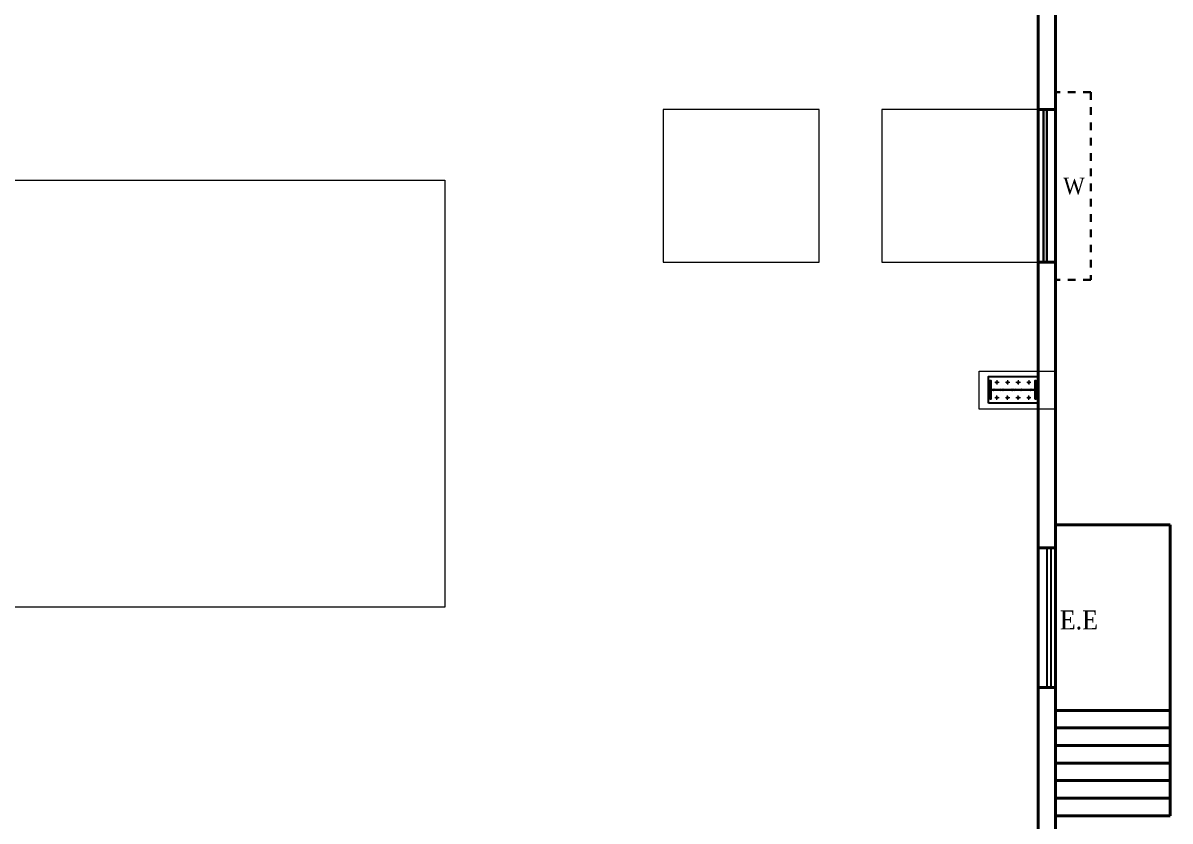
# Model space of a CAD drawing. Header units: metres. Extents: x 98347 to 98865, y -7394 to -7177.
# Drawn here: x 98554.58 to 98569.62, y -7349.18 to -7338.72 of the extents above; entities that cross this region are included whole.
import ezdxf

# ---------------------------------------------------------------- set-up
doc = ezdxf.new("R2010")
doc.units = ezdxf.units.M
doc.header["$LTSCALE"] = 0.5
doc.header["$MEASUREMENT"] = 0
doc.linetypes.add('HIDDEN', pattern=[0.375, 0.25, -0.125])
doc.layers.get('0').update_dxf_attribs({"color": 30, "lineweight": 40})
for name, color, linetype in [('BLK_1_COVERED_AREA', 140, 'Continuous'), ('BLK_1_FLR_0_BLT_UP_AREA', 1, 'Continuous'), ('BLK_1_FLR_0_CARPET_AREA', 45, 'Continuous'), ('BLK_1_FLR_0_REGULAR_ROOM_1', 4, 'Continuous'), ('CEN', 3, 'Continuous'), ('PDF2_Geometry', 7, 'Continuous')]:
    doc.layers.add(name, color=color, linetype=linetype)
for name, color, linetype, lineweight in [('BLK_1_FLR_0_ROOM_1_LIGHT_VENTILATION_1', 4, 'Continuous', 15), ('STAIR', 120, 'HIDDEN', 30), ('TEXT', 11, 'Continuous', 30), ('WINDOW', 3, 'Continuous', 30), ('WORKSHOP_AREA', 5, 'Continuous', 25)]:
    doc.layers.add(name, color=color, linetype=linetype, lineweight=lineweight)
doc.styles.add('15', font='times.ttf', dxfattribs={"width": 0.9, "height": 1.5})

msp = doc.modelspace()

# ---------------------------------------------------------------- linework, layer by layer
for p, q in [((98568.119, -7319.012), (98568.119, -7374.012)), ((98567.889, -7339.854), (98568.119, -7339.854)), ((98567.889, -7341.854), (98568.119, -7341.854)), ((98568.119, -7345.597), (98567.889, -7345.597)), ((98568.119, -7347.427), (98567.889, -7347.427))]:
    msp.add_line(p, q)
at = {"color": 2}
for p, q in [((98568.119, -7345.297), (98569.619, -7345.297)), ((98569.619, -7349.107), (98569.619, -7345.297)), ((98568.119, -7347.727), (98569.619, -7347.727)), ((98568.119, -7347.957), (98569.619, -7347.957)), ((98568.119, -7348.187), (98569.619, -7348.187)), ((98568.119, -7348.417), (98569.619, -7348.417)), ((98568.119, -7348.647), (98569.619, -7348.647)), ((98568.119, -7348.877), (98569.619, -7348.877)), ((98568.119, -7349.107), (98569.619, -7349.107))]:
    msp.add_line(p, q, dxfattribs=at)
msp.add_lwpolyline([(98554.869, -7319.242), (98567.889, -7319.242), (98567.889, -7373.782), (98554.869, -7373.782)])
at = {"layer": 'BLK_1_COVERED_AREA', "color": 140}
msp.add_lwpolyline([(98533.119, -7319.012), (98568.119, -7319.012), (98568.119, -7374.012), (98533.119, -7374.012)], close=True, dxfattribs=at)
at = {"layer": 'BLK_1_FLR_0_BLT_UP_AREA', "color": 45, "lineweight": 30}
msp.add_lwpolyline([(98533.119, -7319.012), (98568.119, -7319.012), (98568.119, -7374.012), (98533.119, -7374.012)], close=True, dxfattribs=at)
at = {"layer": 'BLK_1_FLR_0_CARPET_AREA', "color": 45, "lineweight": 0}
msp.add_lwpolyline([(98533.349, -7373.782), (98567.889, -7373.782), (98567.889, -7319.242), (98533.349, -7319.242)], close=True, dxfattribs=at)
at = {"layer": 'BLK_1_FLR_0_REGULAR_ROOM_1', "color": 4, "lineweight": 0}
msp.add_lwpolyline([(98533.349, -7373.782), (98567.889, -7373.782), (98567.889, -7319.242), (98533.349, -7319.242)], close=True, dxfattribs=at)
at = {"layer": 'BLK_1_FLR_0_ROOM_1_LIGHT_VENTILATION_1'}
for points in [[(98565.019, -7339.854), (98562.973, -7339.854), (98562.973, -7341.854), (98565.019, -7341.854)], [(98567.889, -7339.854), (98565.843, -7339.854), (98565.843, -7341.854), (98567.889, -7341.854)], [(98541.503, -7340.778), (98560.112, -7340.778), (98560.112, -7346.372), (98541.503, -7346.372)]]:
    msp.add_lwpolyline(points, close=True, dxfattribs=at)
at = {"layer": 'CEN'}
for p, q in [((98567.889, -7345.597), (98567.889, -7347.427)), ((98568.004, -7345.597), (98568.004, -7347.427)), ((98568.056, -7345.597), (98568.056, -7347.427)), ((98568.119, -7345.597), (98568.119, -7347.427))]:
    msp.add_line(p, q, dxfattribs=at)
at = {"layer": 'PDF2_Geometry', "lineweight": 20}
msp.add_lwpolyline([(98567.118, -7343.778), (98567.118, -7343.28), (98568.119, -7343.28), (98568.119, -7343.778)], close=True, dxfattribs=at)
at = {"layer": 'PDF2_Geometry', "lineweight": 25}
for points in [[(98567.241, -7343.701), (98567.241, -7343.352), (98567.88, -7343.352), (98567.88, -7343.701)], [(98567.258, -7343.65), (98567.258, -7343.403), (98567.271, -7343.403), (98567.271, -7343.65)], [(98567.85, -7343.65), (98567.85, -7343.403), (98567.858, -7343.403), (98567.858, -7343.65)], [(98567.271, -7343.531), (98567.271, -7343.523), (98567.85, -7343.523), (98567.85, -7343.531)]]:
    msp.add_lwpolyline(points, close=True, dxfattribs=at)
at = {"layer": 'PDF2_Geometry', "lineweight": 5}
for points in [[(98567.258, -7343.403), (98567.254, -7343.408)], [(98567.258, -7343.412), (98567.254, -7343.416)], [(98567.258, -7343.42), (98567.254, -7343.425)], [(98567.258, -7343.429), (98567.254, -7343.433)], [(98567.258, -7343.437), (98567.254, -7343.442)], [(98567.258, -7343.446), (98567.254, -7343.45)], [(98567.258, -7343.454), (98567.254, -7343.463)], [(98567.258, -7343.463), (98567.254, -7343.471)], [(98567.275, -7343.408), (98567.271, -7343.412)], [(98567.275, -7343.416), (98567.271, -7343.42)], [(98567.275, -7343.425), (98567.271, -7343.429)], [(98567.275, -7343.433), (98567.271, -7343.437)], [(98567.275, -7343.442), (98567.271, -7343.446)], [(98567.275, -7343.45), (98567.271, -7343.454)], [(98567.275, -7343.459), (98567.271, -7343.463)], [(98567.275, -7343.467), (98567.271, -7343.471)], [(98567.378, -7343.429), (98567.322, -7343.429)], [(98567.352, -7343.442), (98567.335, -7343.425)], [(98567.356, -7343.437), (98567.34, -7343.42)], [(98567.352, -7343.437), (98567.34, -7343.425)], [(98567.344, -7343.442), (98567.34, -7343.433)], [(98567.361, -7343.437), (98567.344, -7343.416), (98567.361, -7343.433)], [(98567.348, -7343.399), (98567.348, -7343.454)], [(98567.361, -7343.429), (98567.348, -7343.416)], [(98567.361, -7343.425), (98567.352, -7343.416)], [(98567.518, -7343.429), (98567.463, -7343.429)], [(98567.488, -7343.442), (98567.476, -7343.425), (98567.493, -7343.437)], [(98567.484, -7343.442), (98567.476, -7343.433)], [(98567.48, -7343.42), (98567.497, -7343.437), (98567.48, -7343.416)], [(98567.501, -7343.433), (98567.484, -7343.416)], [(98567.488, -7343.399), (98567.488, -7343.454)], [(98567.501, -7343.429), (98567.488, -7343.416)], [(98567.501, -7343.425), (98567.493, -7343.416)], [(98567.658, -7343.429), (98567.599, -7343.429)], [(98567.629, -7343.442), (98567.616, -7343.425), (98567.633, -7343.437)], [(98567.625, -7343.442), (98567.616, -7343.433)], [(98567.62, -7343.42), (98567.637, -7343.437), (98567.62, -7343.416)], [(98567.641, -7343.433), (98567.625, -7343.416)], [(98567.629, -7343.399), (98567.629, -7343.454)], [(98567.641, -7343.429), (98567.629, -7343.416)], [(98567.641, -7343.425), (98567.633, -7343.416)], [(98567.795, -7343.429), (98567.74, -7343.429)], [(98567.756, -7343.42), (98567.778, -7343.437), (98567.761, -7343.416)], [(98567.769, -7343.442), (98567.756, -7343.425), (98567.773, -7343.437)], [(98567.765, -7343.442), (98567.756, -7343.433)], [(98567.782, -7343.433), (98567.765, -7343.416), (98567.782, -7343.429)], [(98567.769, -7343.399), (98567.769, -7343.454)], [(98567.782, -7343.425), (98567.773, -7343.416)], [(98567.85, -7343.403), (98567.842, -7343.412)], [(98567.85, -7343.412), (98567.842, -7343.42)], [(98567.85, -7343.425), (98567.842, -7343.429)], [(98567.85, -7343.433), (98567.842, -7343.437)], [(98567.85, -7343.442), (98567.842, -7343.446)], [(98567.85, -7343.45), (98567.842, -7343.454)], [(98567.85, -7343.459), (98567.842, -7343.463)], [(98567.85, -7343.467), (98567.842, -7343.471)], [(98567.859, -7343.403), (98567.859, -7343.399)], [(98567.863, -7343.408), (98567.859, -7343.412)], [(98567.863, -7343.416), (98567.859, -7343.42)], [(98567.863, -7343.425), (98567.859, -7343.429)], [(98567.863, -7343.433), (98567.859, -7343.437)], [(98567.863, -7343.442), (98567.859, -7343.446)], [(98567.863, -7343.45), (98567.859, -7343.459)], [(98567.863, -7343.459), (98567.859, -7343.467)], [(98567.258, -7343.476), (98567.254, -7343.48)], [(98567.258, -7343.484), (98567.254, -7343.488)], [(98567.258, -7343.493), (98567.254, -7343.497)], [(98567.258, -7343.501), (98567.254, -7343.506)], [(98567.258, -7343.51), (98567.254, -7343.514)], [(98567.258, -7343.518), (98567.254, -7343.523)], [(98567.258, -7343.527), (98567.254, -7343.531)], [(98567.258, -7343.535), (98567.254, -7343.54)], [(98567.258, -7343.544), (98567.254, -7343.548)], [(98567.258, -7343.552), (98567.254, -7343.557)], [(98567.258, -7343.561), (98567.254, -7343.565)], [(98567.258, -7343.569), (98567.254, -7343.574)], [(98567.258, -7343.578), (98567.254, -7343.586)], [(98567.258, -7343.586), (98567.254, -7343.595)], [(98567.258, -7343.599), (98567.254, -7343.604)], [(98567.258, -7343.608), (98567.254, -7343.612)], [(98567.258, -7343.616), (98567.254, -7343.621)], [(98567.275, -7343.476), (98567.271, -7343.48)], [(98567.275, -7343.484), (98567.271, -7343.488)], [(98567.275, -7343.493), (98567.271, -7343.497)], [(98567.275, -7343.501), (98567.271, -7343.51)], [(98567.275, -7343.51), (98567.271, -7343.518)], [(98567.275, -7343.523), (98567.275, -7343.518), (98567.271, -7343.523)], [(98567.271, -7343.535), (98567.271, -7343.531), (98567.275, -7343.54), (98567.271, -7343.544)], [(98567.275, -7343.548), (98567.271, -7343.552)], [(98567.275, -7343.557), (98567.271, -7343.561)], [(98567.275, -7343.565), (98567.271, -7343.569)], [(98567.275, -7343.574), (98567.271, -7343.578)], [(98567.275, -7343.582), (98567.271, -7343.586)], [(98567.275, -7343.591), (98567.271, -7343.595)], [(98567.275, -7343.599), (98567.271, -7343.604)], [(98567.275, -7343.608), (98567.271, -7343.612)], [(98567.275, -7343.616), (98567.271, -7343.621)], [(98567.284, -7343.518), (98567.279, -7343.523)], [(98567.284, -7343.54), (98567.279, -7343.531)], [(98567.292, -7343.518), (98567.288, -7343.523)], [(98567.292, -7343.54), (98567.288, -7343.531)], [(98567.305, -7343.518), (98567.296, -7343.523)], [(98567.305, -7343.54), (98567.296, -7343.531)], [(98567.313, -7343.518), (98567.305, -7343.523)], [(98567.313, -7343.54), (98567.305, -7343.531)], [(98567.322, -7343.518), (98567.318, -7343.523)], [(98567.322, -7343.54), (98567.318, -7343.531)], [(98567.331, -7343.518), (98567.327, -7343.523)], [(98567.331, -7343.54), (98567.327, -7343.531)], [(98567.34, -7343.518), (98567.335, -7343.523)], [(98567.34, -7343.54), (98567.335, -7343.531)], [(98567.348, -7343.518), (98567.344, -7343.523)], [(98567.348, -7343.54), (98567.344, -7343.531)], [(98567.361, -7343.633), (98567.344, -7343.616), (98567.361, -7343.633)], [(98567.348, -7343.655), (98567.348, -7343.599)], [(98567.361, -7343.629), (98567.348, -7343.616)], [(98567.356, -7343.518), (98567.352, -7343.523)], [(98567.356, -7343.54), (98567.352, -7343.531)], [(98567.361, -7343.625), (98567.352, -7343.616)], [(98567.365, -7343.518), (98567.361, -7343.523)], [(98567.365, -7343.54), (98567.361, -7343.531)], [(98567.373, -7343.518), (98567.369, -7343.523)], [(98567.373, -7343.54), (98567.369, -7343.531)], [(98567.382, -7343.518), (98567.378, -7343.523)], [(98567.382, -7343.54), (98567.378, -7343.531)], [(98567.39, -7343.518), (98567.386, -7343.523)], [(98567.39, -7343.54), (98567.386, -7343.531)], [(98567.399, -7343.518), (98567.394, -7343.523)], [(98567.399, -7343.54), (98567.394, -7343.531)], [(98567.407, -7343.518), (98567.403, -7343.523)], [(98567.407, -7343.54), (98567.403, -7343.531)], [(98567.416, -7343.518), (98567.411, -7343.523)], [(98567.416, -7343.54), (98567.411, -7343.531)], [(98567.428, -7343.518), (98567.42, -7343.523)], [(98567.428, -7343.54), (98567.42, -7343.531)], [(98567.437, -7343.518), (98567.428, -7343.523)], [(98567.437, -7343.54), (98567.428, -7343.531)], [(98567.446, -7343.518), (98567.441, -7343.523)], [(98567.446, -7343.54), (98567.441, -7343.531)], [(98567.455, -7343.518), (98567.45, -7343.523)], [(98567.455, -7343.54), (98567.45, -7343.531)], [(98567.463, -7343.518), (98567.459, -7343.523)], [(98567.463, -7343.54), (98567.459, -7343.531)], [(98567.471, -7343.518), (98567.467, -7343.523)], [(98567.471, -7343.54), (98567.467, -7343.531)], [(98567.48, -7343.518), (98567.476, -7343.523)], [(98567.48, -7343.54), (98567.476, -7343.531)], [(98567.497, -7343.633), (98567.48, -7343.616)], [(98567.488, -7343.518), (98567.484, -7343.523)], [(98567.488, -7343.54), (98567.484, -7343.531)], [(98567.501, -7343.633), (98567.484, -7343.616)], [(98567.488, -7343.655), (98567.488, -7343.599)], [(98567.501, -7343.629), (98567.488, -7343.616)], [(98567.497, -7343.518), (98567.493, -7343.523)], [(98567.497, -7343.54), (98567.493, -7343.531)], [(98567.501, -7343.625), (98567.493, -7343.616)], [(98567.505, -7343.518), (98567.501, -7343.523)], [(98567.505, -7343.54), (98567.501, -7343.531)], [(98567.514, -7343.518), (98567.51, -7343.523)], [(98567.514, -7343.54), (98567.51, -7343.531)], [(98567.522, -7343.518), (98567.518, -7343.523)], [(98567.522, -7343.54), (98567.518, -7343.531)], [(98567.531, -7343.518), (98567.526, -7343.523)], [(98567.531, -7343.54), (98567.526, -7343.531)], [(98567.543, -7343.518), (98567.535, -7343.523)], [(98567.543, -7343.54), (98567.535, -7343.531)], [(98567.552, -7343.518), (98567.543, -7343.523)], [(98567.552, -7343.54), (98567.543, -7343.531)], [(98567.561, -7343.518), (98567.552, -7343.523)], [(98567.561, -7343.54), (98567.552, -7343.531)], [(98567.569, -7343.518), (98567.565, -7343.523)], [(98567.569, -7343.54), (98567.565, -7343.531)], [(98567.578, -7343.518), (98567.574, -7343.523)], [(98567.578, -7343.54), (98567.574, -7343.531)], [(98567.587, -7343.518), (98567.582, -7343.523)], [(98567.587, -7343.54), (98567.582, -7343.531)], [(98567.595, -7343.518), (98567.591, -7343.523)], [(98567.595, -7343.54), (98567.591, -7343.531)], [(98567.603, -7343.518), (98567.599, -7343.523)], [(98567.603, -7343.54), (98567.599, -7343.531)], [(98567.612, -7343.518), (98567.608, -7343.523)], [(98567.612, -7343.54), (98567.608, -7343.531)], [(98567.62, -7343.518), (98567.616, -7343.523)], [(98567.62, -7343.54), (98567.62, -7343.535), (98567.616, -7343.531)], [(98567.637, -7343.633), (98567.62, -7343.616)], [(98567.629, -7343.518), (98567.625, -7343.523)], [(98567.629, -7343.54), (98567.625, -7343.531)], [(98567.641, -7343.633), (98567.625, -7343.616)], [(98567.629, -7343.655), (98567.629, -7343.599)], [(98567.641, -7343.629), (98567.629, -7343.616)], [(98567.637, -7343.518), (98567.633, -7343.523)], [(98567.637, -7343.54), (98567.633, -7343.531)], [(98567.641, -7343.625), (98567.633, -7343.616)], [(98567.646, -7343.518), (98567.641, -7343.523)], [(98567.641, -7343.527), (98567.893, -7343.527)], [(98567.646, -7343.54), (98567.641, -7343.531)], [(98567.654, -7343.518), (98567.65, -7343.523)], [(98567.654, -7343.54), (98567.65, -7343.531)], [(98567.667, -7343.518), (98567.658, -7343.523)], [(98567.667, -7343.54), (98567.658, -7343.531)], [(98567.675, -7343.518), (98567.667, -7343.523)], [(98567.675, -7343.54), (98567.667, -7343.531)], [(98567.684, -7343.518), (98567.68, -7343.523)], [(98567.684, -7343.54), (98567.68, -7343.531)], [(98567.693, -7343.518), (98567.689, -7343.523)], [(98567.693, -7343.54), (98567.689, -7343.531)], [(98567.702, -7343.518), (98567.697, -7343.523)], [(98567.702, -7343.54), (98567.697, -7343.531)], [(98567.71, -7343.518), (98567.706, -7343.523)], [(98567.71, -7343.54), (98567.706, -7343.531)], [(98567.718, -7343.518), (98567.714, -7343.523)], [(98567.718, -7343.54), (98567.714, -7343.531)], [(98567.727, -7343.518), (98567.723, -7343.523)], [(98567.727, -7343.54), (98567.723, -7343.531)], [(98567.735, -7343.518), (98567.731, -7343.523)], [(98567.735, -7343.54), (98567.731, -7343.531)], [(98567.744, -7343.518), (98567.74, -7343.523)], [(98567.744, -7343.54), (98567.74, -7343.531)], [(98567.752, -7343.518), (98567.748, -7343.523)], [(98567.752, -7343.54), (98567.748, -7343.531)], [(98567.761, -7343.518), (98567.756, -7343.523)], [(98567.761, -7343.54), (98567.756, -7343.531)], [(98567.778, -7343.633), (98567.761, -7343.616)], [(98567.769, -7343.518), (98567.765, -7343.523)], [(98567.769, -7343.54), (98567.765, -7343.531)], [(98567.782, -7343.633), (98567.765, -7343.616), (98567.782, -7343.629)], [(98567.769, -7343.655), (98567.769, -7343.599)], [(98567.778, -7343.518), (98567.773, -7343.523)], [(98567.778, -7343.54), (98567.773, -7343.531)], [(98567.782, -7343.625), (98567.773, -7343.616)], [(98567.79, -7343.518), (98567.782, -7343.523)], [(98567.79, -7343.54), (98567.782, -7343.531)], [(98567.799, -7343.518), (98567.79, -7343.523)], [(98567.799, -7343.54), (98567.79, -7343.531)], [(98567.808, -7343.518), (98567.803, -7343.523)], [(98567.808, -7343.54), (98567.803, -7343.531)], [(98567.817, -7343.518), (98567.812, -7343.523)], [(98567.817, -7343.54), (98567.812, -7343.531)], [(98567.825, -7343.518), (98567.821, -7343.523)], [(98567.825, -7343.54), (98567.821, -7343.531)], [(98567.833, -7343.518), (98567.829, -7343.523)], [(98567.833, -7343.54), (98567.829, -7343.531)], [(98567.842, -7343.518), (98567.838, -7343.523)], [(98567.842, -7343.54), (98567.838, -7343.531)], [(98567.85, -7343.476), (98567.842, -7343.48)], [(98567.85, -7343.484), (98567.842, -7343.488)], [(98567.85, -7343.493), (98567.842, -7343.497)], [(98567.85, -7343.501), (98567.842, -7343.506)], [(98567.85, -7343.51), (98567.842, -7343.514)], [(98567.842, -7343.535), (98567.846, -7343.531), (98567.85, -7343.535), (98567.842, -7343.544)], [(98567.85, -7343.548), (98567.842, -7343.552)], [(98567.85, -7343.557), (98567.842, -7343.561)], [(98567.85, -7343.565), (98567.842, -7343.569)], [(98567.85, -7343.574), (98567.842, -7343.578)], [(98567.85, -7343.582), (98567.842, -7343.586)], [(98567.85, -7343.591), (98567.842, -7343.595)], [(98567.85, -7343.599), (98567.842, -7343.604)], [(98567.85, -7343.608), (98567.842, -7343.612)], [(98567.85, -7343.616), (98567.842, -7343.621)], [(98567.863, -7343.471), (98567.859, -7343.476)], [(98567.863, -7343.48), (98567.859, -7343.484)], [(98567.863, -7343.488), (98567.859, -7343.493)], [(98567.863, -7343.497), (98567.859, -7343.501)], [(98567.863, -7343.506), (98567.859, -7343.51)], [(98567.863, -7343.514), (98567.859, -7343.518)], [(98567.863, -7343.523), (98567.859, -7343.527)], [(98567.863, -7343.531), (98567.859, -7343.535)], [(98567.863, -7343.54), (98567.859, -7343.544)], [(98567.863, -7343.548), (98567.859, -7343.552)], [(98567.863, -7343.557), (98567.859, -7343.561)], [(98567.863, -7343.565), (98567.859, -7343.574)], [(98567.863, -7343.574), (98567.859, -7343.582)], [(98567.863, -7343.582), (98567.859, -7343.591)], [(98567.863, -7343.595), (98567.859, -7343.599)], [(98567.863, -7343.604), (98567.859, -7343.608)], [(98567.863, -7343.612), (98567.859, -7343.616)], [(98567.258, -7343.625), (98567.254, -7343.629)], [(98567.258, -7343.633), (98567.254, -7343.638)], [(98567.258, -7343.642), (98567.254, -7343.646)], [(98567.258, -7343.65), (98567.258, -7343.646)], [(98567.275, -7343.625), (98567.271, -7343.633)], [(98567.275, -7343.633), (98567.271, -7343.642)], [(98567.275, -7343.646), (98567.271, -7343.65)], [(98567.378, -7343.629), (98567.322, -7343.629)], [(98567.352, -7343.642), (98567.335, -7343.625)], [(98567.356, -7343.638), (98567.34, -7343.621)], [(98567.352, -7343.638), (98567.34, -7343.625)], [(98567.344, -7343.638), (98567.34, -7343.633)], [(98567.518, -7343.629), (98567.463, -7343.629)], [(98567.488, -7343.642), (98567.476, -7343.625), (98567.493, -7343.638)], [(98567.484, -7343.638), (98567.476, -7343.633)], [(98567.497, -7343.638), (98567.48, -7343.621)], [(98567.658, -7343.629), (98567.599, -7343.629)], [(98567.629, -7343.642), (98567.616, -7343.625), (98567.633, -7343.638)], [(98567.625, -7343.638), (98567.616, -7343.633)], [(98567.637, -7343.638), (98567.62, -7343.621)], [(98567.795, -7343.629), (98567.74, -7343.629)], [(98567.778, -7343.638), (98567.756, -7343.621)], [(98567.769, -7343.642), (98567.756, -7343.625), (98567.773, -7343.638)], [(98567.765, -7343.638), (98567.756, -7343.633)], [(98567.85, -7343.625), (98567.842, -7343.629)], [(98567.85, -7343.633), (98567.842, -7343.638)], [(98567.85, -7343.642), (98567.842, -7343.65)], [(98567.85, -7343.65), (98567.85, -7343.646)], [(98567.863, -7343.621), (98567.859, -7343.625)], [(98567.863, -7343.629), (98567.859, -7343.633)], [(98567.863, -7343.638), (98567.859, -7343.642)], [(98567.863, -7343.646), (98567.859, -7343.65)]]:
    msp.add_lwpolyline(points, dxfattribs=at)
for points in [[(98567.348, -7343.442), (98567.335, -7343.433), (98567.335, -7343.42), (98567.348, -7343.416), (98567.361, -7343.42), (98567.361, -7343.433)], [(98567.348, -7343.437), (98567.34, -7343.433), (98567.344, -7343.42), (98567.352, -7343.42), (98567.356, -7343.433)], [(98567.488, -7343.442), (98567.476, -7343.433), (98567.476, -7343.42), (98567.488, -7343.416), (98567.501, -7343.42), (98567.501, -7343.433)], [(98567.488, -7343.437), (98567.48, -7343.433), (98567.484, -7343.42), (98567.493, -7343.42), (98567.497, -7343.433)], [(98567.629, -7343.442), (98567.616, -7343.433), (98567.616, -7343.42), (98567.629, -7343.416), (98567.641, -7343.42), (98567.641, -7343.433)], [(98567.629, -7343.437), (98567.62, -7343.433), (98567.625, -7343.42), (98567.633, -7343.42), (98567.637, -7343.433)], [(98567.769, -7343.442), (98567.756, -7343.433), (98567.756, -7343.42), (98567.769, -7343.416), (98567.782, -7343.42), (98567.782, -7343.433)], [(98567.769, -7343.437), (98567.761, -7343.433), (98567.765, -7343.42), (98567.773, -7343.42), (98567.778, -7343.433)], [(98567.348, -7343.642), (98567.335, -7343.633), (98567.335, -7343.621), (98567.348, -7343.616), (98567.361, -7343.621), (98567.361, -7343.633)], [(98567.488, -7343.642), (98567.476, -7343.633), (98567.476, -7343.621), (98567.488, -7343.616), (98567.501, -7343.621), (98567.501, -7343.633)], [(98567.629, -7343.642), (98567.616, -7343.633), (98567.616, -7343.621), (98567.629, -7343.616), (98567.641, -7343.621), (98567.641, -7343.633)], [(98567.769, -7343.642), (98567.756, -7343.633), (98567.756, -7343.621), (98567.769, -7343.616), (98567.782, -7343.621), (98567.782, -7343.633)], [(98567.846, -7343.523), (98567.85, -7343.518)], [(98567.348, -7343.638), (98567.34, -7343.633), (98567.344, -7343.621), (98567.352, -7343.621), (98567.356, -7343.633)], [(98567.488, -7343.638), (98567.48, -7343.633), (98567.484, -7343.621), (98567.493, -7343.621), (98567.497, -7343.633)], [(98567.629, -7343.638), (98567.62, -7343.633), (98567.625, -7343.621), (98567.633, -7343.621), (98567.637, -7343.633)], [(98567.769, -7343.638), (98567.761, -7343.633), (98567.765, -7343.621), (98567.773, -7343.621), (98567.778, -7343.633)]]:
    msp.add_lwpolyline(points, close=True, dxfattribs=at)
at = {"layer": 'STAIR', "ltscale": 0.07}
for p, q in [((98568.579, -7339.624), (98568.119, -7339.624)), ((98568.579, -7339.624), (98568.579, -7342.084)), ((98568.579, -7342.084), (98568.119, -7342.084))]:
    msp.add_line(p, q, dxfattribs=at)
at = {"layer": 'WINDOW'}
for p, q in [((98567.889, -7341.854), (98567.889, -7339.854)), ((98567.959, -7341.854), (98567.959, -7339.854)), ((98568.004, -7341.854), (98568.004, -7339.854)), ((98568.119, -7339.854), (98568.119, -7341.854))]:
    msp.add_line(p, q, dxfattribs=at)
at = {"layer": 'WORKSHOP_AREA', "color": 45}
msp.add_lwpolyline([(98533.119, -7319.012), (98568.119, -7319.012), (98568.119, -7374.012), (98533.119, -7374.012)], close=True, dxfattribs=at)

# ---------------------------------------------------------------- texts
at = {"layer": 'TEXT', "linetype": 'ByBlock', "ltscale": 3, "style": '15', "width": 0.9}
for s, height, p in [('W', 0.22, (98568.218, -7340.965)), ('E.E', 0.25, (98568.174, -7346.666))]:
    msp.add_text(s, height=height, dxfattribs=at).set_placement(p)

doc.saveas('drawing.dxf')
